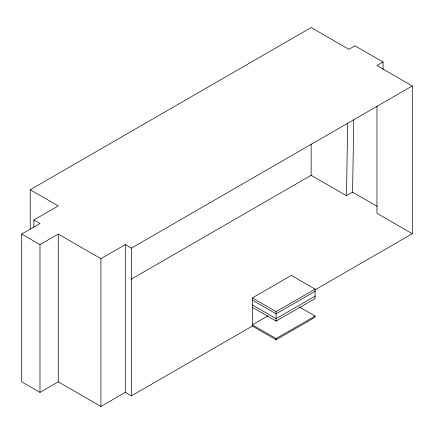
<?xml version="1.0" encoding="UTF-8"?>
<svg xmlns="http://www.w3.org/2000/svg" width="434" height="434" viewBox="0 0 434 434"><rect width="100%" height="100%" fill="white"/><g stroke="black" fill="none" stroke-linecap="round" stroke-linejoin="round"><path stroke-width="0.65" d="M131.101 279.257L311.145 175.309L346.489 195.718L347.667 123.196M346.489 195.718L352.582 192.197L353.759 119.681M30.234 229.049L30.234 189.734L311.145 27.548L348.865 49.324L354.958 45.809L383.048 62.024L383.048 69.483M33.885 227.443L33.885 219.989L58.259 205.917L30.234 189.734M299.455 307.017L315.106 316.05L315.106 317.265L276.105 339.784L252.344 326.064L131.383 395.895L125.29 392.379L100.916 406.452L58.259 381.822L39.982 392.379L21.7 381.822L21.7 234.062L39.982 223.51L33.885 219.989M21.7 234.062L39.982 244.619L58.259 234.062L100.916 258.691L125.29 244.619L131.383 248.134L412.3 85.948L412.3 233.714L314.829 289.988M383.048 62.024L376.956 65.545L412.3 85.948M252.344 326.064L252.344 297.919L291.344 275.4L315.106 289.12L315.106 298.57L276.105 321.084L252.344 307.364M268.06 315.773L252.344 324.844L276.105 338.563L315.106 316.05M252.344 297.919L276.105 311.639L315.106 289.12M315.106 291.295L276.105 313.809L252.344 300.089M315.106 296.151L276.105 318.664L252.344 304.945M352.582 192.197L377.189 206.405M412.3 233.714L376.956 213.306L376.956 106.211M311.145 144.131L311.145 175.309M276.105 311.639L276.105 321.084M276.105 338.563L276.105 339.784M131.383 248.134L131.383 395.895M125.29 244.619L125.29 392.379M100.916 258.691L100.916 406.452M58.259 234.062L58.259 381.822M39.982 244.619L39.982 392.379"/></g></svg>
